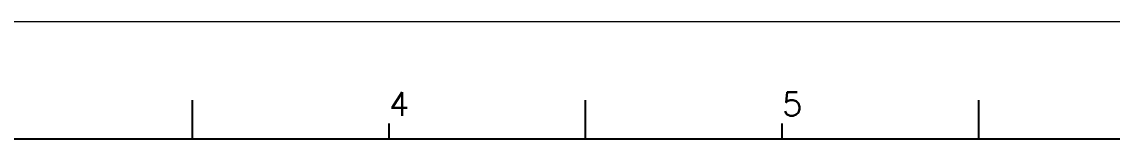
# Model space of a CAD drawing. Header units: millimetres. Extents: x 3193 to 3447, y -44 to 135.
# Drawn here: x 3279.8 to 3365.4, y 125.7 to 135 of the extents above; entities that cross this region are included whole.
import ezdxf

# ---------------------------------------------------------------- set-up
doc = ezdxf.new("R2010")
doc.units = ezdxf.units.MM
doc.header["$LTSCALE"] = 23.1
doc.linetypes.add('PHANTOM', pattern=[29.5, 9.5, -1.5, 3, -1.5, 3, -1.5, 9.5])
doc.layers.get('0').update_dxf_attribs({"linetype": 'CONTINUOUS'})
doc.layers.add('0PAPERF', color=2, linetype='PHANTOM', lineweight=0, plot=False)
doc.styles.add('SIMPLEX', font='simplex.shx')

msp = doc.modelspace()

# ---------------------------------------------------------------- linework, layer by layer
for p, q in [((3293.194, 125.702), (3293.194, 128.789)), ((3324.069, 125.702), (3324.069, 128.789)), ((3354.943, 125.702), (3354.943, 128.789)), ((3308.631, 125.702), (3308.631, 126.937)), ((3339.506, 125.702), (3339.506, 126.937)), ((3438.923, 125.702), (3200.569, 125.702))]:
    msp.add_line(p, q)
at = {"layer": '0PAPERF'}
msp.add_line((3446.705, 134.968), (3193.467, 134.968), dxfattribs=at)

# ---------------------------------------------------------------- texts
at = {"style": 'SIMPLEX'}
for s, p in [('4', (3308.631, 127.554)), ('5', (3339.506, 127.554))]:
    msp.add_text(s, height=1.852, dxfattribs=at).set_placement(p)

doc.saveas('drawing.dxf')
